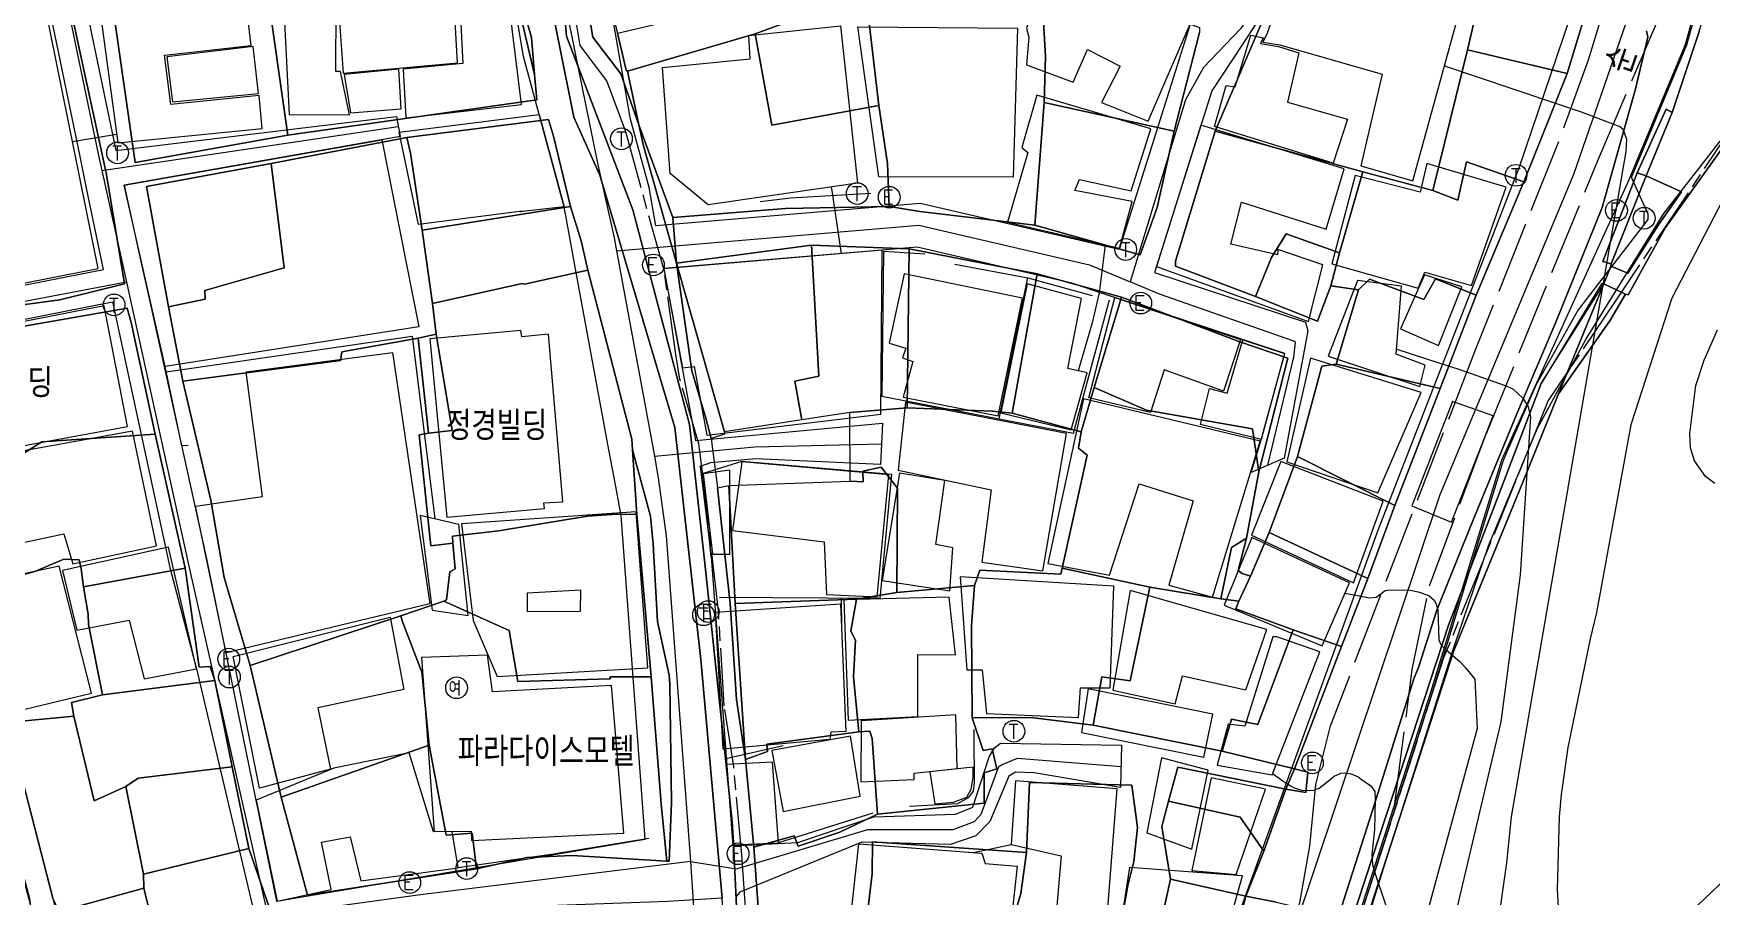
# Model space of a CAD drawing. Header units: feet. Extents: x 197796 to 199821, y 552499 to 555392.
# Drawn here: x 199165.5 to 199281.3, y 552976.3 to 553035.9 of the extents above; entities that cross this region are included whole.
import ezdxf
from ezdxf.enums import TextEntityAlignment as Align

# ---------------------------------------------------------------- set-up
doc = ezdxf.new("R2010")
doc.units = ezdxf.units.FT
doc.header["$MEASUREMENT"] = 0
doc.linetypes.add('ANYANG2', pattern=[6, 5, -1])
doc.linetypes.add('JEON', pattern=[12, 4, -0.5, 1, -0.5, 4, -0.5, 1, -0.5])
for name, color, linetype in [('AAA001', 7, 'CONTINUOUS'), ('AAA008', 7, 'CONTINUOUS'), ('AAB404', 7, 'CONTINUOUS'), ('AAC001', 7, 'CONTINUOUS'), ('AAC002', 7, 'CONTINUOUS'), ('AD002', 7, 'CONTINUOUS'), ('AD0022', 1, 'CONTINUOUS'), ('AE001', 1, 'ANYANG2'), ('AE130', 42, 'CONTINUOUS'), ('AZ0202', 7, 'CONTINUOUS'), ('AZ0203', 7, 'CONTINUOUS'), ('AZ0801', 7, 'CONTINUOUS'), ('CAA001', 7, 'CONTINUOUS'), ('CAA002', 30, 'CONTINUOUS'), ('DD001', 3, 'CONTINUOUS'), ('EA0018', 7, 'JEON'), ('wipco_image', 2, 'CONTINUOUS'), ('wipco_지적', 20, 'CONTINUOUS'), ('ZC002', 7, 'CONTINUOUS'), ('ZC005', 7, 'CONTINUOUS')]:
    doc.layers.add(name, color=color, linetype=linetype)
doc.styles.add('GHS', font='ROMANS', dxfattribs={"bigfont": 'NGSW.shx'})
doc.styles.add('NGSW', font='ROMANS.shx', dxfattribs={"bigfont": 'NGSW.shx'})
picture_1 = doc.add_image_def('image1.jpg', size_in_pixel=(8269, 5907))

# ---------------------------------------------------------------- blocks, each defined once
blk = doc.blocks.new('AZ0203')
at = {"layer": 'AZ0203'}
blk.add_circle((0, 0), 0.75, dxfattribs=at)
at = {"layer": 'AZ0203', "style": 'GHS'}
blk.add_text('T', height=1, dxfattribs=at).set_placement((-0.36, -0.52))
blk = doc.blocks.new('AZ0202')
at = {"layer": 'AZ0202'}
blk.add_circle((0, 0), 0.75, dxfattribs=at)
at = {"layer": 'AZ0202', "style": 'GHS'}
blk.add_text('E', height=1, dxfattribs=at).set_placement((-0.5, -0.48))
blk = doc.blocks.new('AAB404')
at = {"layer": 'AAB404'}
blk.add_circle((0, 0), 0.75, dxfattribs=at)
at = {"layer": 'AAB404', "style": 'GHS'}
blk.add_text('여', height=1, dxfattribs=at).set_placement((-0.55, -0.54))

msp = doc.modelspace()

# ---------------------------------------------------------------- linework, layer by layer
at = {"layer": 'AAA001', "color": 255}
for points in [[(199183.12, 553030.29), (199187.27, 553030.26), (199186.67, 553033.26), (199186.33, 553033.26), (199186.36, 553037.77), (199194.57, 553037.99), (199194.59, 553037.66), (199197.41, 553038.05), (199197.21, 553043.05), (199182.49, 553042.62), (199183.12, 553030.29)], [(199234.05, 553033.72), (199237.26, 553032.53), (199238.25, 553034.78), (199240.5, 553033.62), (199239.22, 553031.11), (199242.44, 553029.84), (199245.37, 553036.6), (199235.69, 553040.62), (199234.03, 553036.26), (199234.21, 553035.63), (199234.05, 553033.72)], [(199251.99, 553040.51), (199251.77, 553038.99), (199250.66, 553035.9), (199250.36, 553035.29), (199251.54, 553035.09), (199258.61, 553033.08), (199257.13, 553026.74), (199260.73, 553025.7), (199263.93, 553037.34), (199263.07, 553037.58), (199253.29, 553040.2), (199251.99, 553040.51)], [(199181.25, 553029.33), (199181.05, 553031.61), (199174.93, 553030.99), (199174.5, 553034.39), (199180.48, 553035.06), (199179.99, 553039.31), (199169.99, 553037.87), (199171.27, 553028.34), (199181.25, 553029.33)], [(199186.53, 553037.65), (199186.84, 553033.14), (199194.75, 553033.85), (199194.5, 553037.94), (199186.53, 553037.65)], [(199199.15, 553030.99), (199198.3, 553037.89), (199194.92, 553037.47), (199195.12, 553033.82), (199190.98, 553033.43), (199191.18, 553030.06), (199199.15, 553030.99)], [(199208.91, 553033.53), (199214.96, 553034.14), (199214.87, 553035.74), (199221.2, 553036.4), (199222.37, 553025.54), (199212.06, 553024.06), (199209.42, 553026.21), (199208.91, 553033.53)], [(199222.4, 553036.35), (199233.42, 553036.26), (199233.12, 553025.97), (199223.84, 553025.98), (199222.4, 553036.35)], [(199175.05, 553031.16), (199181, 553031.73), (199180.63, 553034.98), (199174.67, 553034.28), (199175.05, 553031.16)], [(199247.02, 553029.47), (199247.82, 553032.3), (199248.46, 553032.21), (199249.54, 553035.77), (199250.38, 553035.58), (199250.2, 553035.2), (199251.44, 553034.98), (199252.84, 553034.55), (199252.06, 553031.14), (199256.21, 553029.96), (199255.22, 553026.94), (199247.02, 553029.47)], [(199190.85, 553030.69), (199190.68, 553033.41), (199186.91, 553033.05), (199187.36, 553030.41), (199190.85, 553030.69)], [(199240.47, 553021.06), (199241.33, 553024.28), (199237.37, 553025.04), (199237.71, 553025.8), (199241.26, 553025.01), (199242.62, 553029.29), (199234.76, 553031.63), (199233.71, 553028), (199234.14, 553027.67), (199232.72, 553022.86), (199240.47, 553021.06)], [(199253.52, 553016), (199254.51, 553019.91), (199251.39, 553020.97), (199251.37, 553020.6), (199248.16, 553021.34), (199248.9, 553024.23), (199254.73, 553022.38), (199255.97, 553026.54), (199246.09, 553029.56), (199243.01, 553019.79), (199253.52, 553016)], [(199255.12, 553019.97), (199261.1, 553018.31), (199261.55, 553019.41), (199264.78, 553018.48), (199267.18, 553025.28), (199261.7, 553026.91), (199261.24, 553024.93), (199256.75, 553026.08), (199255.12, 553019.97)], [(199209, 553019.64), (199210.27, 553012.79), (199211.09, 553012.9), (199211.97, 553008.14), (199223.97, 553009.6), (199224.06, 553020.92), (199209, 553019.64)], [(199225.6, 553019.29), (199224.55, 553014.51), (199225.7, 553014.15), (199225.48, 553013.49), (199226.19, 553013.23), (199225.53, 553010.77), (199232.08, 553009.49), (199233.76, 553017.61), (199225.6, 553019.29)], [(199234.08, 553018.6), (199232.27, 553009.69), (199237.13, 553008.53), (199238.23, 553012.45), (199236.89, 553012.76), (199237.85, 553017.59), (199234.08, 553018.6)], [(199261.21, 553011.5), (199261.57, 553012.99), (199259.58, 553013.74), (199259.95, 553018.44), (199256.9, 553018.83), (199254.87, 553013.61), (199261.21, 553011.5)], [(199262.5, 553014.35), (199264.11, 553018.39), (199261.54, 553019.22), (199259.86, 553015.49), (199262.5, 553014.35)], [(199248.82, 553014.75), (199247.64, 553011.19), (199243.55, 553012.67), (199242.6, 553009.72), (199238.34, 553010.73), (199240.15, 553017.66), (199248.82, 553014.75)], [(199248.98, 553014.73), (199251.87, 553013.79), (199250.24, 553007.85), (199246.05, 553008.88), (199246.69, 553011.38), (199247.89, 553011.04), (199248.98, 553014.73)], [(199252.02, 553006.31), (199258.31, 553004.16), (199261.31, 553011.1), (199253.65, 553013.46), (199252.02, 553006.31)], [(199225.68, 553010.42), (199225.18, 553005.74), (199231.61, 553004.38), (199230.96, 552999.38), (199235.16, 552998.78), (199236.8, 553008.26), (199225.68, 553010.42)], [(199250.18, 553007.73), (199237.98, 553010.67), (199235.52, 552999.28), (199239.77, 552998.48), (199241.83, 553004.79), (199245.56, 553003.61), (199243.86, 552997.8), (199246.89, 552996.96), (199250.18, 553007.73)], [(199213.55, 553005.73), (199211.71, 553005.48), (199212.36, 552999.93), (199213.56, 552999.93), (199213.55, 553005.73)], [(199220.22, 552997.14), (199223.73, 552997), (199224.53, 553005.41), (199214.39, 553006.32), (199213.73, 553001.57), (199220.06, 553000.79), (199220.22, 552997.14)], [(199249.57, 553001.24), (199256.63, 552997.96), (199258.68, 553003.59), (199251.6, 553006.33), (199249.57, 553001.24)], [(199224.08, 552998.11), (199228.75, 552997.4), (199228.96, 553000.38), (199227.77, 553000.6), (199228.41, 553005.03), (199225.26, 553005.53), (199224.08, 552998.11)], [(199192.98, 552996.08), (199195.47, 552995.71), (199194.84, 553001.99), (199192.17, 553002.61), (199192.98, 552996.08)], [(199197.47, 552991.5), (199207.88, 552992.09), (199207.08, 553002.86), (199195.01, 553002.04), (199195.83, 552995.35), (199197.47, 552991.5)], [(199247.7, 552996.41), (199254.46, 552993.6), (199256.36, 552997.95), (199249.6, 553001.08), (199247.7, 552996.41)], [(199168.46, 552994.69), (199172.06, 552995.38), (199173.1, 552991.33), (199176.72, 552992.03), (199174.78, 553000.42), (199167.45, 552998.81), (199168.46, 552994.69)], [(199167.23, 552999.11), (199160.11, 552997.57), (199162.54, 552988.68), (199169.47, 552990.35), (199167.23, 552999.11)], [(199229.46, 552998.36), (199229.91, 552991.96), (199230.97, 552991.95), (199231.28, 552988.94), (199237.63, 552988.66), (199237.76, 552990.71), (199239.81, 552990.7), (199240.07, 552997.73), (199229.46, 552998.36)], [(199199.56, 552997.25), (199199.56, 552995.97), (199203.23, 552996), (199203.25, 552997.44), (199199.56, 552997.25)], [(199221.19, 552996.51), (199221.57, 552987.7), (199220.52, 552987.64), (199220.46, 552987.13), (199213.09, 552986.48), (199212.57, 552995.92), (199221.19, 552996.51)], [(199221.42, 552996.79), (199221.72, 552988.47), (199226.54, 552988.73), (199226.54, 552993), (199229.13, 552992.99), (199228.71, 552996.96), (199221.42, 552996.79)], [(199240, 552990.54), (199244.31, 552989.61), (199244.82, 552991.53), (199249.19, 552990.56), (199250.65, 552994.74), (199241.19, 552997.43), (199240, 552990.54)], [(199181.07, 552983.79), (199179.24, 552992.88), (199190.09, 552995.58), (199191.03, 552990.59), (199185.09, 552989.33), (199185.98, 552985.09), (199181.07, 552983.79)], [(199247.96, 552988.2), (199247.22, 552985.36), (199251, 552984.7), (199254.31, 552993.19), (199251.32, 552994.22), (199251.05, 552994.23), (199249.12, 552988.06), (199247.96, 552988.2)], [(199238.3, 552990.64), (199237.83, 552987.62), (199246.29, 552985.92), (199246.9, 552988.9), (199238.3, 552990.64)], [(199222.59, 552984.22), (199226.29, 552984.39), (199226.29, 552984.81), (199229.25, 552985.13), (199229.16, 552988.84), (199222.62, 552988.43), (199222.59, 552984.22)], [(199217.24, 552982.18), (199222.55, 552983.22), (199221.89, 552987.36), (199216.45, 552986.39), (199217.24, 552982.18)], [(199182.28, 552975.98), (199186.02, 552976.79), (199185.34, 552980.05), (199187.33, 552980.41), (199188.07, 552977.38), (199194.79, 552978.28), (199194.38, 552980.79), (199193.08, 552980.77), (199191.4, 552986.21), (199186.21, 552985.15), (199180.83, 552982.96), (199182.28, 552975.98)], [(199213.8, 552979.86), (199216.9, 552980.01), (199216.5, 552985.58), (199213.32, 552985.41), (199213.8, 552979.86)], [(199227.7, 552982.69), (199228.99, 552982.82), (199229.91, 552983.17), (199230.22, 552983.71), (199230.36, 552984.53), (199230.36, 552985.23), (199227.36, 552984.91), (199227.7, 552982.69)], [(199246.59, 552985.02), (199243.37, 552985.88), (199242.36, 552980.7), (199245.45, 552979.56), (199246.59, 552985.02)], [(199233.27, 552984.29), (199232.97, 552979.88), (199236.44, 552979.12), (199236.02, 552974.31), (199233.02, 552974.54), (199232.55, 552970.15), (199239.17, 552969.33), (199240.3, 552983.74), (199233.27, 552984.29)], [(199245.45, 552978.1), (199248.51, 552977.83), (199250.55, 552983.72), (199246.8, 552984.49), (199245.45, 552978.1)], [(199248.95, 552977.72), (199241.15, 552978.31), (199240.04, 552971.17), (199240.22, 552969.59), (199242, 552968), (199246.17, 552967.78), (199248.95, 552977.72)]]:
    msp.add_lwpolyline(points, dxfattribs=at)
at = {"layer": 'AAA008', "color": 255}
for points in [[(199155.46, 553016.82), (199169.93, 553019.66), (199165.38, 553042.09), (199162.45, 553055.14), (199154.01, 553052.66), (199147.36, 553051.15), (199149.03, 553045.03), (199148.8, 553044.86), (199155.46, 553016.82)], [(199202.11, 553023.91), (199199.02, 553023.56), (199199.21, 553023.62), (199192.04, 553022.7), (199190.72, 553029.06), (199200.38, 553030.29), (199202.11, 553023.91)], [(199171.71, 553025.41), (199189.52, 553028.54), (199192.06, 553015.64), (199174.54, 553012.89), (199171.71, 553025.41)], [(199171.95, 553008.76), (199170.34, 553017.09), (199156.22, 553014.31), (199156.8, 553011.15), (199157.05, 553011.15), (199158.17, 553006.22), (199171.95, 553008.76)], [(199201.03, 553015.12), (199199.18, 553014.95), (199199.11, 553015.37), (199192.84, 553014.81), (199194, 553002.48), (199200.75, 553003.09), (199200.7, 553003.49), (199202.02, 553003.56), (199201.03, 553015.12)], [(199180.14, 553012.53), (199190.25, 553013.85), (199192.82, 552996.51), (199178.77, 552993.13), (199176.64, 553003.24), (199181.27, 553003.91), (199180.14, 553012.53)], [(199163, 553006.74), (199164.41, 553000.67), (199167.56, 553001.35), (199168.17, 552999.27), (199173.95, 553000.5), (199172.29, 553008.42), (199163, 553006.74)], [(199206.22, 552980.67), (199205.38, 552990.87), (199197.16, 552990.42), (199196.82, 552992.97), (199192.25, 552992.79), (199193.14, 552980.79), (199195.68, 552980.82), (199195.7, 552980.16), (199206.22, 552980.67)], [(199222.47, 552979.94), (199230.95, 552979.29), (199231.19, 552978.57), (199233.39, 552978.39), (199232.51, 552970.34), (199229.64, 552970.54), (199229.89, 552972.41), (199221.76, 552973.64), (199222.47, 552979.94)]]:
    msp.add_lwpolyline(points, dxfattribs=at)
at = {"layer": 'AAC001', "color": 255}
for points in [[(199250.4, 552900.85), (199247.98, 552910.47), (199246.68, 552916.25), (199246.22, 552920.11), (199245.65, 552925.03), (199245.47, 552926.52), (199245.45, 552930.22), (199245.55, 552931.9), (199245.82, 552935.8), (199246.66, 552939.66), (199247.28, 552942.37), (199248.75, 552947.33), (199249.56, 552949.6), (199252.71, 552958.95), (199258.58, 552977.86), (199263.53, 552993.43), (199265.96, 553000.5), (199269.31, 553008.58), (199272.67, 553014.75), (199278.06, 553023.45), (199284.06, 553031.17)], [(199223.29, 553024.83), (199217.74, 553024.52), (199215.64, 553024.25)], [(199227.01, 553020.64), (199224.16, 553020.83), (199224.04, 553010.84), (199237.28, 553008.28), (199239.78, 553017.49)], [(199229.08, 553019.95), (199234.14, 553019.02), (199238.57, 553017.79)], [(199234.1, 553019.03), (199232.14, 553009.27)], [(199174.62, 553012.52), (199191.62, 553014.99), (199193.17, 553002.38)], [(199176.13, 553007.44), (199175.7, 553007.41), (199174.54, 553012.89)], [(199212.27, 552999.77), (199211.66, 553005.5), (199214.4, 553006.36), (199224.71, 553005.47), (199223.9, 552996.88), (199212.84, 552996.94)], [(199221.24, 552996.89), (199221.26, 552994.9)], [(199230.41, 552987.84), (199230.41, 552987.39), (199230.42, 552984.16), (199230.36, 552983.58), (199230.02, 552983.12), (199229.28, 552982.7), (199225.97, 552982.52)], [(199217.24, 552986.7), (199213.28, 552985.8)], [(199223.43, 552982.06), (199216.9, 552980.01)], [(199207.95, 552980.31), (199201.36, 552979.23), (199194.79, 552978.28)], [(199230.39, 552979.33), (199232.97, 552979.88)]]:
    msp.add_lwpolyline(points, dxfattribs=at)
at = {"layer": 'AAC002', "color": 255}
msp.add_lwpolyline([(199275.82, 553025.94), (199279.64, 553035.09), (199281.9, 553043.24), (199284.15, 553053.63), (199285.43, 553061.9), (199285.6, 553062.99), (199285.83, 553066.55), (199286.07, 553077.87), (199286.99, 553099.13)], dxfattribs=at)
at = {"layer": 'AD002', "color": 255}
for points in [[(199242.21, 552911.16), (199241.22, 552915.51), (199240.78, 552918.92), (199241.59, 552935.66), (199241.76, 552938.45), (199242.08, 552940.02), (199243.15, 552944.06), (199251.11, 552969.71), (199262.61, 553004.06), (199264.06, 553007.53), (199271.84, 553026.17), (199278, 553043.97), (199280.62, 553055.89), (199281.66, 553062.26), (199282.13, 553071.31), (199282.36, 553075.61), (199282.42, 553077.28), (199282.56, 553100.93), (199282.66, 553116.54)], [(199151.53, 553081.84), (199157.91, 553073.42), (199162.04, 553062.26), (199164.32, 553054.49), (199169.94, 553027.46), (199170.17, 553026.42), (199171.89, 553018.72), (199174.3, 553007.72)], [(199200.75, 553071.62), (199200.78, 553060.33), (199200.75, 553046.15), (199200.91, 553044.22), (199202.8, 553034.85)], [(199251.44, 553040.21), (199250.35, 553038.54), (199248.81, 553036.2), (199246.27, 553033.54), (199245.02, 553031.31), (199241.2, 553018.73)], [(199202.8, 553034.85), (199204.4, 553026.94), (199205.55, 553021.78), (199205.72, 553020.87), (199208.34, 553006.69), (199208.61, 553005.2), (199209.16, 553001.19), (199210.83, 552978.71), (199211.03, 552975.57), (199212.2, 552955.04), (199213.05, 552944.57), (199209.49, 552906.12)], [(199170.17, 553026.42), (199180.41, 553027.94), (199190.65, 553029.46)], [(199205.72, 553020.87), (199226.6, 553022.64), (199238.38, 553019.9), (199241.2, 553018.73)], [(199171.89, 553018.72), (199162.9, 553017.02), (199155.1, 553015.42), (199144.19, 553011.63)], [(199250.7, 553006.07), (199252.51, 553013.53), (199252.63, 553014.56), (199252.5, 553014.63), (199243.23, 553017.89), (199241.2, 553018.73)], [(199174.3, 553007.72), (199176.14, 552999.31), (199181.64, 552974.97)], [(199208.34, 553006.69), (199215.28, 553007.34), (199224.02, 553007.55)], [(199210.83, 552978.71), (199214, 552978.2), (199223.08, 552980.93), (199228.97, 552980.93), (199230.44, 552981.49), (199230.92, 552981.98), (199232.14, 552985.28), (199232.37, 552985.42), (199233.41, 552985.86), (199240.57, 552985.28)], [(199210.83, 552978.71), (199192.19, 552976.41), (199181.64, 552974.97)]]:
    msp.add_lwpolyline(points, dxfattribs=at)
at = {"layer": 'AD0022', "color": 255}
for points in [[(199156.93, 553072.45), (199155.03, 553073.35), (199154.3, 553073.17), (199147.59, 553068.01), (199145.37, 553065.87), (199144.99, 553064.99), (199144.21, 553060.61), (199145.74, 553054.21), (199153.65, 553021.16), (199154.81, 553016.54), (199170.3, 553019.58), (199169.15, 553025.09), (199168.68, 553027.38), (199163.1, 553054.19), (199160.85, 553061.86)], [(199170.91, 553017.35), (199174.87, 552999.02), (199176.72, 552992.03), (199180.57, 552975.72), (199181.09, 552973.51), (199182.12, 552969.14), (199167.89, 552965.72), (199162.69, 552985.34), (199155.38, 553014.3)]]:
    msp.add_lwpolyline(points, close=True, dxfattribs=at)
for points in [[(199165.53, 553054.79), (199171.14, 553027.8), (199190.52, 553030.16), (199190.78, 553028.76), (199171.71, 553025.41), (199172.87, 553020.14), (199173.39, 553017.8), (199177.41, 552999.61), (199182.25, 552975.98), (199207.7, 552980.27), (199206.04, 553002.61), (199205.56, 553005.23), (199205.2, 553007.14), (199203.04, 553018.88), (199202.48, 553021.91), (199202.11, 553023.91), (199199.3, 553034.29), (199197.83, 553043.07)], [(199248.16, 552973.55), (199258.35, 553001.67), (199268.08, 553026.68), (199274.2, 553044.68)], [(199245.37, 553036.6), (199240.44, 553020.96), (199226.7, 553024.15), (199208.45, 553022.61), (199207.97, 553025.24), (199206.69, 553029.96), (199204.32, 553043.53)], [(199271.79, 552828.24), (199270.62, 552830.9), (199269.96, 552832.39), (199264.17, 552845.52), (199261.23, 552854), (199258.44, 552866.73), (199249.21, 552904.52), (199246.18, 552916.9), (199245.29, 552923.72), (199245.24, 552931.84), (199245.6, 552937.43), (199246.64, 552940.93), (199254.07, 552965.87), (199261.96, 552990.41), (199266.87, 553006.44), (199275.59, 553025.65), (199279.55, 553035.12), (199281.8, 553043.26)], [(199249.93, 553036.62), (199248.93, 553035.1), (199246.83, 553031.92), (199242.88, 553019.39), (199253.31, 553015.95), (199253.48, 553015.36), (199251.84, 553006.56), (199249.56, 553005.58), (199250.25, 553007.82), (199251.89, 553013.78), (199242.25, 553016.96), (199239.57, 553017.85), (199237.17, 553018.64), (199226.49, 553021.13), (199209, 553019.65), (199211.19, 553007.79), (199224.09, 553008.97), (199223.96, 553006.12), (199215.35, 553006.52), (199212.22, 553006.23), (199211.49, 553005.99), (199212.27, 552999.77), (199213.75, 552979.81), (199218.25, 552980.03), (199223.49, 552981.8), (199229.14, 552981.98), (199230.33, 552982.48), (199231.46, 552985.95), (199231.82, 552986.57), (199232.25, 552986.89), (199240.59, 552986.74), (199240.54, 552983.82), (199234.57, 552984.83), (199233.27, 552984.89), (199232.82, 552984.61), (199231.5, 552981.47), (199230.54, 552980.5), (199228.8, 552979.88), (199222.66, 552980.05), (199214.25, 552976.59), (199213.99, 552976.29)], [(199211.49, 553005.99), (199211.49, 553006)]]:
    msp.add_lwpolyline(points, dxfattribs=at)
at = {"layer": 'AE001', "color": 255}
for points in [[(199259.49, 552982.72), (199260.68, 552991.98), (199261.87, 552997.76), (199265.8, 553008.27), (199273.49, 553027.11), (199278.76, 553039.37), (199280.97, 553047.94), (199282.79, 553058.29), (199284.32, 553075.65), (199284.72, 553089.3), (199284.39, 553096.5), (199284.33, 553104), (199284.6, 553105.76), (199285.28, 553106.82), (199285.82, 553107.31)], [(199280.85, 553098.59), (199281.15, 553085.19), (199280.89, 553069.32), (199279.88, 553060.43), (199277.45, 553049.13), (199272.84, 553034.04), (199270.73, 553028.28), (199264.99, 553013.9), (199254.98, 552988), (199254, 552984.03)], [(199254, 552984.03), (199253.58, 552979.78), (199252.9, 552975.86), (199250.28, 552967.15), (199243.2, 552951.95), (199239.51, 552941.33), (199239.19, 552939.21)]]:
    msp.add_lwpolyline(points, dxfattribs=at)
at = {"layer": 'AE130', "color": 255}
msp.add_lwpolyline([(199260.66, 553003.28), (199263.4, 553002.14), (199266.26, 553009.48), (199263.47, 553010.48)], close=True, dxfattribs=at)
at = {"layer": 'AZ0801', "color": 255}
msp.add_lwpolyline([(199269.24, 553011.65), (199266.96, 553006.4), (199262.06, 552990.38), (199254.16, 552965.84), (199245.69, 552937.41), (199245.34, 552931.84), (199245.39, 552923.73), (199246.28, 552916.92), (199258.54, 552866.75), (199261.33, 552854.03), (199264.26, 552845.56), (199271.9, 552828.24)], dxfattribs=at)
at = {"layer": 'CAA001', "color": 255}
for points, elevation in [([(199283.4, 553026.83), (199278.62, 553017.6), (199275.77, 553008.86), (199273.41, 552995.91), (199272.98, 552994.1), (199271.44, 552986.58), (199270.96, 552983.35), (199270.84, 552981.79), (199270.7, 552976.79), (199270.78, 552975.19), (199271.14, 552973.87), (199271.62, 552973.02), (199272.22, 552972.37), (199272.69, 552972.14), (199273.45, 552971.92), (199274.81, 552971.84), (199275.66, 552971.92), (199276.46, 552972.24), (199277.21, 552972.78), (199279.83, 552975.15), (199286.96, 552981.96)], 35), ([(199220.54, 553025.28), (199220.59, 553025.04), (199221.23, 553020.68)], 30)]:
    msp.add_lwpolyline(points, dxfattribs=dict(at, elevation=elevation))
at = {"layer": 'CAA002', "color": 255}
for points, elevation in [([(199262.92, 553033.66), (199272.34, 553030.47), (199275.02, 553029.47), (199275.23, 553029.31), (199275.47, 553028.59), (199275.43, 553027.74), (199267.52, 552981.8), (199267.19, 552978.63), (199266.54, 552974.09)], 34), ([(199168.15, 553028.42), (199171.19, 553028.93)], 31), ([(199239.48, 553021.29), (199239.07, 553017.97), (199238.58, 553015.91), (199237.61, 553012.59)], 31), ([(199281.57, 553004.82), (199280.94, 553005.3), (199280.18, 553006.38), (199279.89, 553007.28), (199279.85, 553008.26), (199280.27, 553011.59), (199280.85, 553013.33), (199281.77, 553015.42)], 36), ([(199259.61, 553014.09), (199262.53, 553013.15), (199263.89, 553012.7), (199267.09, 553011.59), (199267.63, 553011.34), (199268.32, 553010.71), (199268.7, 553010.11), (199268.86, 553009.42), (199268.13, 552998.51), (199266.8, 552988.36), (199262.02, 552968.08)], 33), ([(199256.05, 552997.24), (199257.74, 552996.93), (199258.2, 552996.97), (199258.42, 552997.12), (199258.81, 552997.42), (199259.12, 552997.47), (199260.54, 552997.45), (199261.08, 552997.33), (199261.83, 552997.08), (199262.2, 552996.76), (199262.32, 552996.55), (199262.45, 552996.09), (199262.52, 552994.01), (199262.66, 552993.7), (199262.77, 552993.56), (199263.05, 552993.3), (199263.96, 552992.52), (199264.35, 552992.08), (199265, 552991.31), (199265, 552991.3), (199265.16, 552987.9), (199254.2, 552947.52)], 32), ([(199251.04, 552984.79), (199251.49, 552984.48), (199251.83, 552984.21), (199252.27, 552983.93), (199252.53, 552983.8), (199253.03, 552983.64), (199253.48, 552983.63), (199253.87, 552983.65), (199254.26, 552983.78), (199254.67, 552984.1), (199255.3, 552984.6), (199255.74, 552984.81), (199255.98, 552984.83), (199256.46, 552984.77), (199256.94, 552984.57), (199257.16, 552984.41), (199257.82, 552983.93), (199258.1, 552983.55), (199258.13, 552983.02), (199258.07, 552980.9), (199257.9, 552979.23), (199257.94, 552978.5), (199258.15, 552977.79), (199259.26, 552974.54)], 31)]:
    msp.add_lwpolyline(points, dxfattribs=dict(at, elevation=elevation))
at = {"layer": 'DD001', "color": 255}
msp.add_lwpolyline([(199275.76, 553026.07), (199276.95, 553023.43), (199276.96, 553023.05), (199272.14, 553016.81), (199269.24, 553011.65)], dxfattribs=at)
at = {"layer": 'EA0018', "color": 255}
for points in [[(199366.65, 553108.3), (199357.5, 553103.24), (199348.56, 553098.3), (199342, 553094.42), (199333.34, 553086.9), (199320.41, 553075.16), (199311.08, 553066.13), (199303.16, 553057.87), (199286.84, 553034.64), (199283.08, 553029.87), (199274.71, 553017.43), (199270.08, 553010.54), (199262.85, 552992.78), (199258.51, 552979.3), (199250.42, 552954.47), (199246.97, 552943.74), (199245.56, 552938.25), (199244.56, 552930.62), (199246.43, 552915.21), (199248.73, 552905.25), (199261.74, 552852.32), (199267.46, 552836.81), (199271.13, 552828.98), (199271.43, 552828.24)], [(199215.05, 552969.22), (199214.38, 552979.18), (199213.82, 552985.27), (199213.17, 552989.46), (199212.76, 552996.03), (199211.87, 553004.01), (199211.4, 553007.55), (199210.1, 553012.02), (199209.83, 553013.73), (199209.03, 553019.45), (199206.36, 553029.09), (199205.06, 553032.61), (199203.21, 553035.06), (199201.86, 553043.25)]]:
    msp.add_lwpolyline(points, dxfattribs=at)
at = {"layer": 'wipco_지적', "color": 20}
for points in [[(199256.55, 553045.8), (199256.81, 553045.94), (199258.41, 553047.68), (199259.55, 553053.27), (199262.09, 553052.68), (199268.32, 553051.32), (199276.08, 553049.74), (199273.81, 553041.09), (199271.39, 553033.11), (199264.5, 553034.75), (199265.09, 553037.31), (199252.02, 553040.7), (199256.55, 553045.8)], [(199150.65, 553042.13), (199155.85, 553042.67), (199155.78, 553043.77), (199155.59, 553044.77), (199158.11, 553045.21), (199157.83, 553046.9), (199157.83, 553047.29), (199164.65, 553048.9), (199167.82, 553038.51), (199170.49, 553026.14), (199171.74, 553018.6), (199167.28, 553017.5), (199162.47, 553016.84), (199156.63, 553016.95), (199152.13, 553035.8), (199151.3, 553039.45), (199150.65, 553042.13)], [(199196.67, 553048.47), (199197.59, 553043.54), (199200.07, 553033.04), (199200.22, 553031.3), (199183.02, 553028.87), (199181.55, 553039.22), (199183.48, 553039.61), (199183.59, 553039.85), (199184.1, 553042.92), (199183.37, 553045.12), (199183.3, 553045.62), (199187.3, 553046.66), (199187.41, 553046.83), (199187.35, 553047.72), (199196.67, 553048.47)], [(199203.72, 553044.07), (199203.73, 553043.9), (199205.78, 553035.91), (199206.38, 553033.34), (199206.48, 553033.28), (199207.26, 553029.57), (199206.02, 553033.09), (199204.08, 553035.62), (199202.74, 553043.73), (199202.76, 553047.71), (199203.72, 553044.07)], [(199197.59, 553043.54), (199199.86, 553035.61), (199200.07, 553033.04), (199197.59, 553043.54)], [(199233.94, 553038.63), (199235.53, 553042.04), (199237.78, 553039.3), (199245.99, 553036.3), (199245.99, 553035.96), (199244.23, 553029.15), (199235.27, 553031.12), (199235.36, 553034.29), (199235.13, 553038.3), (199233.94, 553038.63)], [(199265.09, 553037.31), (199264.5, 553034.75), (199262.11, 553025.05), (199257.28, 553026.32), (199247.08, 553029.15), (199252.02, 553040.7), (199265.09, 553037.31)], [(199222.81, 553039.77), (199223.03, 553037.51), (199223.07, 553037.39), (199217.59, 553036.64), (199216.87, 553036.43), (199215.3, 553035.86), (199206.48, 553033.28), (199206.38, 553033.34), (199205.78, 553035.91), (199214.04, 553037.83), (199213.89, 553038.86), (199216.17, 553039.05), (199216.06, 553040.25), (199218.83, 553040.06), (199222.81, 553039.77)], [(199170.91, 553037.86), (199173.49, 553038.56), (199181.55, 553039.22), (199183.02, 553028.87), (199172.48, 553026.97), (199170.91, 553037.86)], [(199223.03, 553037.51), (199230.3, 553037.4), (199231.21, 553037.62), (199233.33, 553037.15), (199233.94, 553038.63), (199235.13, 553038.3), (199235.36, 553034.29), (199235.27, 553031.12), (199234.62, 553022.64), (199226.67, 553023.6), (199224.55, 553023.94), (199224.44, 553026.9), (199223.85, 553030.92), (199223.07, 553037.39), (199223.03, 553037.51)], [(199223.07, 553037.39), (199223.85, 553030.92), (199216.45, 553029.56), (199215.3, 553035.86), (199216.87, 553036.43), (199217.59, 553036.64), (199223.07, 553037.39)], [(199206.48, 553033.28), (199215.3, 553035.86), (199216.45, 553029.56), (199223.85, 553030.92), (199224.44, 553026.9), (199224.55, 553023.94), (199217.4, 553023.79), (199209.62, 553023.17), (199207.26, 553029.57), (199206.48, 553033.28)], [(199264.5, 553034.75), (199271.39, 553033.11), (199268.39, 553025.63), (199264.42, 553027.02), (199263.84, 553024.38), (199262.11, 553025.05), (199264.5, 553034.75)], [(199244.23, 553029.15), (199243.06, 553023.87), (199241.9, 553020.59), (199234.62, 553022.64), (199235.27, 553031.12), (199244.23, 553029.15)], [(199278.64, 553030.43), (199276.85, 553026.05), (199276.21, 553026.26), (199278.21, 553030.65), (199278.64, 553030.43)], [(199181.86, 553026.9), (199173.26, 553025.31), (199174.78, 553017), (199175.77, 553011.88), (199177.7, 553003.67), (199178.62, 552998.32), (199180.41, 552992.25), (199182.56, 552983.17), (199184.39, 552976.39), (199196.06, 552978.2), (199199.56, 552979), (199202.67, 552979.14), (199209.2, 552978.75), (199209.36, 552978.75), (199209.53, 552982.8), (199209.41, 552990.98), (199209.36, 552991.58), (199208.55, 552995.28), (199208.25, 553000.62), (199208.06, 553002.56), (199206.83, 553007.14), (199206.78, 553007.88), (199203.74, 553019.55), (199203.29, 553021.57), (199202.54, 553023.94), (199201.37, 553028.8), (199201.03, 553029.94), (199191.24, 553028.71), (199181.86, 553026.9)], [(199191.24, 553028.71), (199201.03, 553029.94), (199201.37, 553028.8), (199202.54, 553023.94), (199192.29, 553022.3), (199191.49, 553027.62), (199191.24, 553028.71)], [(199209.62, 553023.17), (199209.86, 553020.02), (199207.59, 553028.13), (199207.26, 553029.57), (199209.62, 553023.17)], [(199247.08, 553029.15), (199257.28, 553026.32), (199255.65, 553020.73), (199251.98, 553022.04), (199250.97, 553020.42), (199249.85, 553017.72), (199244.33, 553019.83), (199244.34, 553020.17), (199247.08, 553029.15)], [(199181.86, 553026.9), (199191.24, 553028.71), (199191.49, 553027.62), (199192.29, 553022.3), (199193.02, 553017.24), (199193.26, 553015.13), (199192.02, 553014.84), (199186.75, 553013.91), (199186.67, 553013.31), (199175.77, 553011.88), (199174.78, 553017), (199177.31, 553017.53), (199177.28, 553018.15), (199182.76, 553019.71), (199181.86, 553026.9)], [(199174.78, 553017), (199173.26, 553025.31), (199181.86, 553026.9), (199182.76, 553019.71), (199177.28, 553018.15), (199177.31, 553017.53), (199174.78, 553017)], [(199265.1, 553017.81), (199262.28, 553018.95), (199261.49, 553017.51), (199257.73, 553018.92), (199256.97, 553018.18), (199255.07, 553018.47), (199255.65, 553020.73), (199257.28, 553026.32), (199262.11, 553025.05), (199263.84, 553024.38), (199264.42, 553027.02), (199268.39, 553025.63), (199265.1, 553017.81)], [(199276.21, 553026.26), (199276.85, 553026.05), (199274.43, 553019.98), (199273.84, 553020.14), (199276.21, 553026.26)], [(199276.85, 553026.05), (199279.29, 553024.94), (199277.68, 553022.67), (199275.58, 553019.33), (199274.4, 553019.82), (199274.43, 553019.98), (199276.85, 553026.05)], [(199202.54, 553023.94), (199203.29, 553021.57), (199203.74, 553019.55), (199199.37, 553018.58), (199199.21, 553018.63), (199193.02, 553017.24), (199192.29, 553022.3), (199202.54, 553023.94)], [(199255.65, 553020.73), (199255.07, 553018.47), (199254.14, 553016.02), (199249.85, 553017.72), (199250.97, 553020.42), (199251.98, 553022.04), (199255.65, 553020.73)], [(199209.86, 553020.02), (199219.2, 553021.26), (199219.7, 553012.23), (199218.03, 553011.89), (199218.53, 553009.22), (199213.19, 553008.38), (199209.86, 553020.02)], [(199225.94, 553021.01), (199225.8, 553010.04), (199221.84, 553009.71), (199218.53, 553009.22), (199218.03, 553011.89), (199219.7, 553012.23), (199219.2, 553021.26), (199225.94, 553021.01)], [(199234.77, 553019.3), (199233.06, 553009.68), (199231.68, 553009.81), (199225.8, 553010.04), (199225.94, 553021.01), (199234.77, 553019.3)], [(199213.19, 553008.38), (199213.19, 553008.23), (199212.25, 553007.93), (199211.9, 553009.33), (199210.92, 553012.6), (199209.86, 553020.02), (199213.19, 553008.38)], [(199203.74, 553019.55), (199206.78, 553007.88), (199206.83, 553007.14), (199207.13, 553002.68), (199205.76, 553002.7), (199203.73, 553002.57), (199197.57, 553001.54), (199194.39, 553001.18), (199194.42, 553000.69), (199192.9, 553000.51), (199192.1, 553008.18), (199192.73, 553008.28), (199194.37, 553008.47), (199193.26, 553015.13), (199193.02, 553017.24), (199199.21, 553018.63), (199199.37, 553018.58), (199203.74, 553019.55)], [(199240.6, 553017.68), (199238.71, 553011.44), (199237.82, 553008.39), (199233.06, 553009.68), (199234.77, 553019.3), (199240.6, 553017.68)], [(199265.1, 553017.81), (199262.62, 553011.37), (199255.42, 553013.06), (199256.97, 553018.18), (199257.73, 553018.92), (199261.49, 553017.51), (199262.28, 553018.95), (199265.1, 553017.81)], [(199275.41, 553017.89), (199274.32, 553016.05), (199270.79, 553011), (199273.91, 553018.59), (199275.41, 553017.89)], [(199248.71, 553014.61), (199252.09, 553013.47), (199250.08, 553005.63), (199249.66, 553008.59), (199242.32, 553009.88), (199238.71, 553011.44), (199240.6, 553017.68), (199248.71, 553014.61)], [(199173.85, 553008.22), (199166.03, 553007.68), (199164.83, 553006.94), (199163.5, 553006.34), (199163, 553006.67), (199160.96, 553006.44), (199160.9, 553005.24), (199159.55, 553004.9), (199157.17, 553014.4), (199164.42, 553015.6), (199171.92, 553016.92), (199172.2, 553015.93), (199173.85, 553008.22)], [(199193.26, 553015.13), (199194.37, 553008.47), (199192.73, 553008.28), (199192.02, 553014.84), (199193.26, 553015.13)], [(199192.02, 553014.84), (199192.73, 553008.28), (199192.1, 553008.18), (199192.9, 553000.51), (199194.42, 553000.69), (199194.59, 552998.92), (199194.21, 552998.72), (199193.99, 552996.79), (199193.8, 552996.7), (199190.82, 552995.68), (199180.41, 552992.25), (199178.62, 552998.32), (199177.7, 553003.67), (199175.77, 553011.88), (199186.67, 553013.31), (199186.75, 553013.91), (199192.02, 553014.84)], [(199255.42, 553013.06), (199262.62, 553011.37), (199259.49, 553003.29), (199252.75, 553006.68), (199254.44, 553012.91), (199255.42, 553013.06)], [(199238.71, 553011.44), (199242.32, 553009.88), (199249.66, 553008.59), (199250.08, 553005.63), (199249.23, 553001.04), (199248.21, 553000.39), (199247.46, 552996.85), (199242.55, 552997.65), (199236.5, 552998.98), (199238.24, 553006.77), (199237.62, 553007.25), (199237.82, 553008.39), (199238.71, 553011.44)], [(199221.84, 553009.71), (199225.8, 553010.04), (199231.68, 553009.81), (199233.06, 553009.68), (199237.82, 553008.39), (199237.62, 553007.25), (199238.24, 553006.77), (199236.5, 552998.98), (199236.41, 552998.55), (199230.82, 552998.84), (199230.45, 552997.78), (199225.09, 552997.29), (199225.14, 553004.5), (199224, 553005.95), (199222.74, 553005.66), (199222.77, 553004.94), (199221.85, 553004.98), (199221.84, 553009.71)], [(199159.55, 553004.9), (199160.9, 553005.24), (199160.96, 553006.44), (199163, 553006.67), (199163.5, 553006.34), (199164.83, 553006.94), (199166.03, 553007.68), (199173.85, 553008.22), (199175.94, 552998.98), (199168.91, 552997.67), (199168.75, 552998.93), (199168.6, 552999.55), (199167.55, 552999.59), (199165.55, 552998.74), (199161.39, 552997.6), (199159.55, 553004.9)], [(199208.06, 553002.56), (199208.25, 553000.62), (199208.55, 552995.28), (199209.36, 552991.58), (199209.41, 552990.98), (199209.53, 552982.8), (199209.36, 552978.75), (199209.2, 552978.75), (199208.8, 552982.71), (199208.11, 552991.47), (199207.13, 553002.68), (199206.83, 553007.14), (199208.06, 553002.56)], [(199221.85, 553004.98), (199222.77, 553004.94), (199222.74, 553005.66), (199224, 553005.95), (199225.14, 553004.5), (199225.09, 552997.29), (199222.31, 552996.82), (199213.92, 552996.53), (199213.48, 553004.67), (199221.85, 553004.98)], [(199252.75, 553006.68), (199259.49, 553003.29), (199257.61, 552998.25), (199250.81, 553001.44), (199252.75, 553006.68)], [(199213.92, 552996.53), (199214.64, 552985.76), (199214, 552989.9), (199213.58, 552996.53), (199212.7, 553004.52), (199213.48, 553004.67), (199213.92, 552996.53)], [(199194.42, 553000.69), (199194.39, 553001.18), (199197.57, 553001.54), (199203.73, 553002.57), (199205.76, 553002.7), (199207.13, 553002.68), (199208.11, 552991.47), (199205.28, 552991.46), (199205.28, 552991.32), (199198.9, 552991.14), (199198.31, 552994.67), (199193.8, 552996.7), (199193.99, 552996.79), (199194.21, 552998.72), (199194.59, 552998.92), (199194.42, 553000.69)], [(199249.52, 552998.41), (199248.7, 552996.7), (199247.46, 552996.85), (199248.21, 553000.39), (199249.23, 553001.04), (199248.65, 552998.81), (199248.94, 552998.61), (199249.52, 552998.41)], [(199250.81, 553001.44), (199257.61, 552998.25), (199255.8, 552993.55), (199252.46, 552994.7), (199248.49, 552996.16), (199248.7, 552996.7), (199249.52, 552998.41), (199250.81, 553001.44)], [(199161.39, 552997.6), (199165.55, 552998.74), (199167.55, 552999.59), (199168.6, 552999.55), (199168.75, 552998.93), (199168.91, 552997.67), (199169.24, 552995.8), (199169.26, 552995.08), (199170.23, 552990.23), (199168.09, 552989.7), (199168.25, 552988.76), (199164.62, 552988.41), (199164.38, 552989.28), (199163.49, 552988.99), (199161.93, 552995.4), (199161.78, 552996.33), (199161.39, 552997.6)], [(199168.91, 552997.67), (199175.94, 552998.98), (199176.89, 552992.14), (199177.65, 552992.17), (199177.99, 552991.22), (199170.23, 552990.23), (199169.26, 552995.08), (199169.24, 552995.8), (199168.91, 552997.67)], [(199236.5, 552998.98), (199242.55, 552997.65), (199241.2, 552991.2), (199239.24, 552991.46), (199238.65, 552988.13), (199234.33, 552988.67), (199230.29, 552988.64), (199230.23, 552995.01), (199230.45, 552997.78), (199230.82, 552998.84), (199236.41, 552998.55), (199236.5, 552998.98)], [(199230.45, 552997.78), (199230.23, 552995.01), (199230.29, 552988.64), (199231.05, 552986.38), (199231.66, 552986.49), (199231.98, 552985.11), (199231.12, 552984.83), (199231.12, 552982.74), (199223.74, 552981.98), (199223.37, 552987.22), (199223.22, 552987.72), (199222.47, 552987.66), (199222.08, 552991.46), (199222.23, 552994), (199221.9, 552994.61), (199222.31, 552996.82), (199225.09, 552997.29), (199230.45, 552997.78)], [(199247.46, 552996.85), (199248.7, 552996.7), (199248.49, 552996.16), (199252.46, 552994.7), (199250.02, 552988.18), (199248.2, 552988.55), (199247.55, 552986.33), (199238.65, 552988.13), (199239.24, 552991.46), (199241.2, 552991.2), (199242.55, 552997.65), (199247.46, 552996.85)], [(199190.82, 552995.68), (199193.8, 552996.7), (199198.31, 552994.67), (199198.9, 552991.14), (199205.28, 552991.32), (199205.28, 552991.46), (199208.11, 552991.47), (199208.8, 552982.71), (199209.2, 552978.75), (199202.67, 552979.14), (199199.56, 552979), (199196.06, 552978.2), (199195.75, 552980.68), (199193.96, 552980.53), (199192.79, 552986.76), (199192.28, 552991.79), (199190.91, 552995.34), (199190.82, 552995.68)], [(199213.92, 552996.53), (199222.31, 552996.82), (199221.9, 552994.61), (199222.23, 552994), (199222.08, 552991.46), (199222.47, 552987.66), (199216.11, 552986.82), (199216.16, 552986.31), (199214.64, 552985.76), (199213.92, 552996.53)], [(199163.49, 552988.99), (199166.78, 552976.19), (199169.34, 552965.6), (199167.55, 552964.88), (199167.47, 552965.19), (199164.94, 552975.26), (199165.29, 552975.48), (199165.21, 552976.14), (199161.85, 552988.69), (199160.71, 552995.19), (199161.93, 552995.4), (199163.49, 552988.99)], [(199180.41, 552992.25), (199190.82, 552995.68), (199190.91, 552995.34), (199192.28, 552991.79), (199192.79, 552986.76), (199182.56, 552983.17), (199180.41, 552992.25)], [(199255.8, 552993.55), (199252.55, 552985.12), (199247.55, 552986.33), (199248.2, 552988.55), (199250.02, 552988.18), (199252.46, 552994.7), (199255.8, 552993.55)], [(199177.99, 552991.22), (199179.17, 552985.26), (199172.69, 552984.47), (199171.83, 552983.9), (199169.65, 552982.91), (199168.25, 552988.76), (199168.09, 552989.7), (199170.23, 552990.23), (199177.99, 552991.22)], [(199168.25, 552988.76), (199169.65, 552982.91), (199171.83, 552983.9), (199173.05, 552977.84), (199173.08, 552976.88), (199167.23, 552975.26), (199166.78, 552976.19), (199163.49, 552988.99), (199164.38, 552989.28), (199164.62, 552988.41), (199168.25, 552988.76)], [(199222.47, 552987.66), (199223.22, 552987.72), (199223.37, 552987.22), (199223.74, 552981.98), (199221.14, 552980.75), (199218.27, 552979.78), (199218, 552980.49), (199215.21, 552979.71), (199214.64, 552985.76), (199216.16, 552986.31), (199216.11, 552986.82), (199222.47, 552987.66)], [(199192.79, 552986.76), (199193.96, 552980.53), (199195.75, 552980.68), (199196.06, 552978.2), (199184.39, 552976.39), (199182.56, 552983.17), (199192.79, 552986.76)], [(199179.17, 552985.26), (199180.33, 552979.61), (199173.05, 552977.84), (199171.83, 552983.9), (199172.69, 552984.47), (199179.17, 552985.26)], [(199251.94, 552983.71), (199250.43, 552979.42), (199248.79, 552981.77), (199243.84, 552982.88), (199244.5, 552985.22), (199251.94, 552983.71)], [(199252.55, 552985.12), (199253.46, 552984.88), (199253.34, 552983.47), (199251.94, 552983.71), (199252.55, 552985.12)], [(199234.03, 552979.34), (199234.25, 552984.16), (199241.32, 552983.98), (199241.7, 552981.06), (199241.45, 552978.71), (199241.03, 552977.05), (199240.25, 552972.65), (199240.74, 552969.53), (199232.26, 552970.38), (199232.42, 552971.73), (199232.86, 552973.86), (199233.64, 552976.5), (199234.03, 552979.34)], [(199243.84, 552982.88), (199248.79, 552981.77), (199250.43, 552979.42), (199249.19, 552976.33), (199243.98, 552977.5), (199243.38, 552981.13), (199243.84, 552982.88)], [(199180.33, 552979.61), (199182.55, 552973.24), (199183.1, 552969.46), (199177.46, 552968.09), (199176.82, 552970.45), (199176.26, 552971.52), (199174.93, 552974.56), (199174.72, 552974.77), (199173.61, 552974.71), (199173.08, 552976.88), (199173.05, 552977.84), (199180.33, 552979.61)], [(199234.03, 552979.34), (199233.64, 552976.5), (199232.86, 552973.86), (199232.42, 552971.73), (199232.26, 552970.38), (199227.89, 552971.77), (199227.62, 552971.8), (199222.81, 552972.45), (199222.86, 552973.44), (199223.37, 552977.86), (199223.41, 552980.08), (199234.03, 552979.34)], [(199167.23, 552975.26), (199173.08, 552976.88), (199173.61, 552974.71), (199174.72, 552974.77), (199174.93, 552974.56), (199176.26, 552971.52), (199176.82, 552970.45), (199177.46, 552968.09), (199171.8, 552966.32), (199170.45, 552970.61), (199168.86, 552970.36), (199167.23, 552975.26)], [(199249.19, 552976.33), (199248.51, 552973.77), (199243.18, 552974.32), (199243.33, 552974.57), (199243.98, 552977.5), (199249.19, 552976.33)], [(199245.25, 552958.19), (199247.77, 552965.49), (199246.39, 552965.89), (199246.37, 552966.07), (199247.63, 552970.3), (199248.51, 552973.77), (199249.19, 552976.33), (199251.28, 552975.9), (199255.58, 552974.92), (199252.2, 552964.37), (199249.6, 552956.24), (199245.25, 552958.19)]]:
    msp.add_lwpolyline(points, close=True, dxfattribs=at)
for points in [[(199210.36, 552905.76), (199211.64, 552918.32), (199212.63, 552928.14), (199213.1, 552932.5), (199215.11, 552952.37), (199214.66, 552961.68), (199213.8, 552980.06), (199213.72, 552981.46), (199211.83, 552999.32), (199210.76, 553008.89), (199206.86, 553023.71), (199202.28, 553035.7), (199200.83, 553052.01)], [(199200.83, 553052.01), (199202.28, 553035.7), (199206.86, 553023.71), (199210.76, 553008.89), (199211.83, 552999.32), (199213.72, 552981.46), (199213.8, 552980.06), (199214.66, 552961.68), (199215.11, 552952.37), (199213.1, 552932.5), (199212.63, 552928.14), (199211.64, 552918.32), (199210.36, 552905.76)], [(199282.94, 553029.14), (199278.17, 553022.49), (199275.59, 553017.84), (199275.41, 553017.89), (199273.91, 553018.59), (199274.4, 553019.82), (199275.58, 553019.33), (199277.68, 553022.67), (199279.29, 553024.94), (199276.85, 553026.05), (199278.64, 553030.43), (199280.5, 553036.01), (199283.01, 553044.58)], [(199170.91, 553037.86), (199172.48, 553026.97), (199183.02, 553028.87), (199200.22, 553031.3), (199200.07, 553033.04), (199199.86, 553035.61), (199197.59, 553043.54)], [(199202.74, 553043.73), (199204.08, 553035.62), (199206.02, 553033.09), (199207.26, 553029.57), (199207.59, 553028.13), (199209.86, 553020.02), (199210.92, 553012.6), (199211.9, 553009.33), (199212.25, 553007.93), (199212.7, 553004.52), (199213.58, 552996.53), (199214, 552989.9), (199214.64, 552985.76), (199215.21, 552979.71), (199215.92, 552969.78)], [(199200.6, 553040.89), (199202.77, 553030.1), (199204.58, 553026.1), (199209.75, 553008.68), (199211.55, 552992.67), (199213.03, 552976.19), (199209.27, 552975.96), (199200.41, 552975.64), (199200.42, 552975.51), (199185.56, 552973.74), (199186.33, 552969.16), (199186.34, 552967.17), (199188.22, 552960.33), (199190.09, 552951.97), (199191.82, 552944.08), (199193.05, 552938.7), (199193.4, 552936.71), (199194.34, 552930.54), (199195.5, 552923.67), (199196.14, 552921.39), (199196.45, 552917.64), (199198.81, 552907.71), (199199.29, 552905.84)], [(199209.12, 552906.46), (199211.25, 552917.01), (199211.53, 552921.34), (199212.29, 552927.94), (199212.87, 552937.22), (199213.85, 552948.17), (199214.02, 552955.02), (199213.7, 552963.93), (199213.03, 552976.19), (199211.55, 552992.67), (199209.75, 553008.68), (199204.58, 553026.1), (199202.77, 553030.1), (199200.6, 553040.89)], [(199252.02, 553040.7), (199247.08, 553029.15), (199244.34, 553020.17), (199244.33, 553019.83), (199249.85, 553017.72), (199254.14, 553016.02), (199255.07, 553018.47), (199256.97, 553018.18), (199255.42, 553013.06), (199254.44, 553012.91), (199252.75, 553006.68), (199250.81, 553001.44), (199249.52, 552998.41), (199248.94, 552998.61), (199248.65, 552998.81), (199249.23, 553001.04), (199250.08, 553005.63), (199252.09, 553013.47), (199248.71, 553014.61), (199240.6, 553017.68), (199234.77, 553019.3), (199225.94, 553021.01), (199219.2, 553021.26), (199209.86, 553020.02), (199209.62, 553023.17), (199217.4, 553023.79), (199224.55, 553023.94), (199226.67, 553023.6), (199234.62, 553022.64), (199241.9, 553020.59), (199243.06, 553023.87), (199244.23, 553029.15), (199245.99, 553035.96)], [(199251.28, 552975.9), (199249.19, 552976.33), (199250.43, 552979.42), (199251.94, 552983.71), (199253.34, 552983.47), (199253.46, 552984.88), (199252.55, 552985.12), (199252.55, 552985.12), (199255.8, 552993.55), (199257.61, 552998.25), (199259.49, 553003.29), (199262.62, 553011.37), (199265.1, 553017.81), (199268.39, 553025.63), (199271.39, 553033.11), (199273.81, 553041.09)], [(199162.47, 553016.84), (199167.28, 553017.5), (199171.74, 553018.6), (199170.49, 553026.14), (199167.82, 553038.51)], [(199280.5, 553036.01), (199278.64, 553030.43), (199278.21, 553030.65), (199276.21, 553026.26), (199273.84, 553020.14), (199274.43, 553019.98), (199274.4, 553019.82), (199273.91, 553018.59), (199273.75, 553018.59), (199269.59, 553011.72), (199266.49, 553003.58), (199263.19, 552995.04), (199259.82, 552984.77), (199255.97, 552973.05), (199252.15, 552961.14), (199247.6, 552947.22), (199244.32, 552936.94), (199244.49, 552933.19), (199245.55, 552919.74), (199246.08, 552914.89), (199247.78, 552905.76)], [(199255.58, 552974.92), (199257.93, 552982.24), (199260.79, 552991.34), (199261.14, 552992.19), (199262.37, 552996.06), (199264.7, 553001.84), (199267.9, 553009.63), (199270.59, 553015.95), (199273.8, 553023.86), (199276.07, 553031.98), (199276.96, 553035.63), (199276.87, 553036.07)], [(199276.87, 553036.07), (199276.96, 553035.63), (199276.07, 553031.98), (199273.8, 553023.86), (199270.59, 553015.95), (199267.9, 553009.63), (199264.7, 553001.84), (199262.37, 552996.06), (199261.14, 552992.19), (199260.79, 552991.34), (199257.93, 552982.24), (199255.58, 552974.92)], [(199249.33, 552905.76), (199247.06, 552915.58), (199246.05, 552924.99), (199245.37, 552931.02), (199246.25, 552938.82), (199247.9, 552944.99), (199251.15, 552955.1), (199252.88, 552960.34), (199256.89, 552972.77), (199260.35, 552983.41), (199263.53, 552993.22), (199268.27, 553004.79), (199270.79, 553011), (199274.32, 553016.05), (199275.41, 553017.89), (199275.59, 553017.84), (199278.17, 553022.49), (199282.94, 553029.14)], [(199255.97, 552973.05), (199259.82, 552984.77), (199263.19, 552995.04), (199266.49, 553003.58), (199269.59, 553011.72), (199273.91, 553018.59), (199270.79, 553011), (199268.27, 553004.79), (199263.53, 552993.22), (199260.35, 552983.41), (199256.89, 552972.77)], [(199182.55, 552973.24), (199180.33, 552979.61), (199179.17, 552985.26), (199177.99, 552991.22), (199177.65, 552992.17), (199176.89, 552992.14), (199175.94, 552998.98), (199173.85, 553008.22), (199172.2, 553015.93), (199171.92, 553016.92), (199164.42, 553015.6)], [(199215.92, 552969.78), (199215.21, 552979.71), (199218, 552980.49), (199218.27, 552979.78), (199221.14, 552980.75), (199223.74, 552981.98), (199231.12, 552982.74), (199231.12, 552984.83), (199231.98, 552985.11), (199231.66, 552986.49), (199231.05, 552986.38), (199230.29, 552988.64), (199230.29, 552988.64), (199234.33, 552988.67), (199238.65, 552988.13), (199247.55, 552986.33), (199252.55, 552985.12), (199251.94, 552983.71), (199244.5, 552985.22), (199243.84, 552982.88), (199243.38, 552981.13), (199243.98, 552977.5), (199243.33, 552974.57)], [(199240.25, 552972.65), (199241.03, 552977.05), (199241.45, 552978.71), (199241.7, 552981.06), (199241.32, 552983.98), (199234.25, 552984.16), (199234.03, 552979.34), (199223.41, 552980.08), (199223.37, 552977.86), (199222.86, 552973.44)]]:
    msp.add_lwpolyline(points, dxfattribs=at)

# ---------------------------------------------------------------- block references
at = {"layer": 'AAB404', "color": 255}
msp.add_blockref('AAB404', (199194.68, 552990.71), dxfattribs=at)
at = {"layer": 'AZ0202', "color": 255}
for p in [(199224.56, 553024.58), (199274.79, 553023.67), (199208.27, 553019.9), (199241.93, 553017.27), (199212.06, 552995.97), (199178.94, 552992.69), (199253.79, 552985.52), (199214.12, 552979.25), (199191.44, 552977.26)]:
    msp.add_blockref('AZ0202', p, dxfattribs=at)
at = {"layer": 'AZ0203', "color": 255}
for p in [(199206.06, 553028.61), (199171.26, 553027.64), (199267.85, 553026.09), (199222.35, 553024.83), (199276.7, 553023.13), (199240.89, 553020.97), (199171.02, 553017.14), (199211.74, 552995.75), (199178.99, 552991.45), (199233.17, 552987.71), (199195.38, 552978.23)]:
    msp.add_blockref('AZ0203', p, dxfattribs=at)

# ---------------------------------------------------------------- texts
at = {"layer": 'ZC002', "style": 'NGSW'}
msp.add_text('동원빌딩', height=2, dxfattribs=at).set_placement((199159.8, 553010.76))
for s, p in [('정경빌딩', (199193.95, 553007.8)), ('파라다이스모텔', (199194.75, 552985.3))]:
    msp.add_text(s, height=2, rotation=359.99, dxfattribs=at).set_placement(p)
at = {"layer": 'ZC005', "style": 'NGSW'}
msp.add_text('순    라    길', height=2, rotation=71, dxfattribs=at).set_placement((199281.39, 553049.17), align=Align.RIGHT)

# ---------------------------------------------------------------- pictures from other files: only their frames are drawn
at = {"layer": 'wipco_image'}
image = msp.add_image(picture_1, insert=(198928.54, 553018.66), size_in_units=(698.97, 499.31), rotation=5.99868, dxfattribs=at)
image.dxf.flags = 7

doc.saveas('drawing.dxf')
